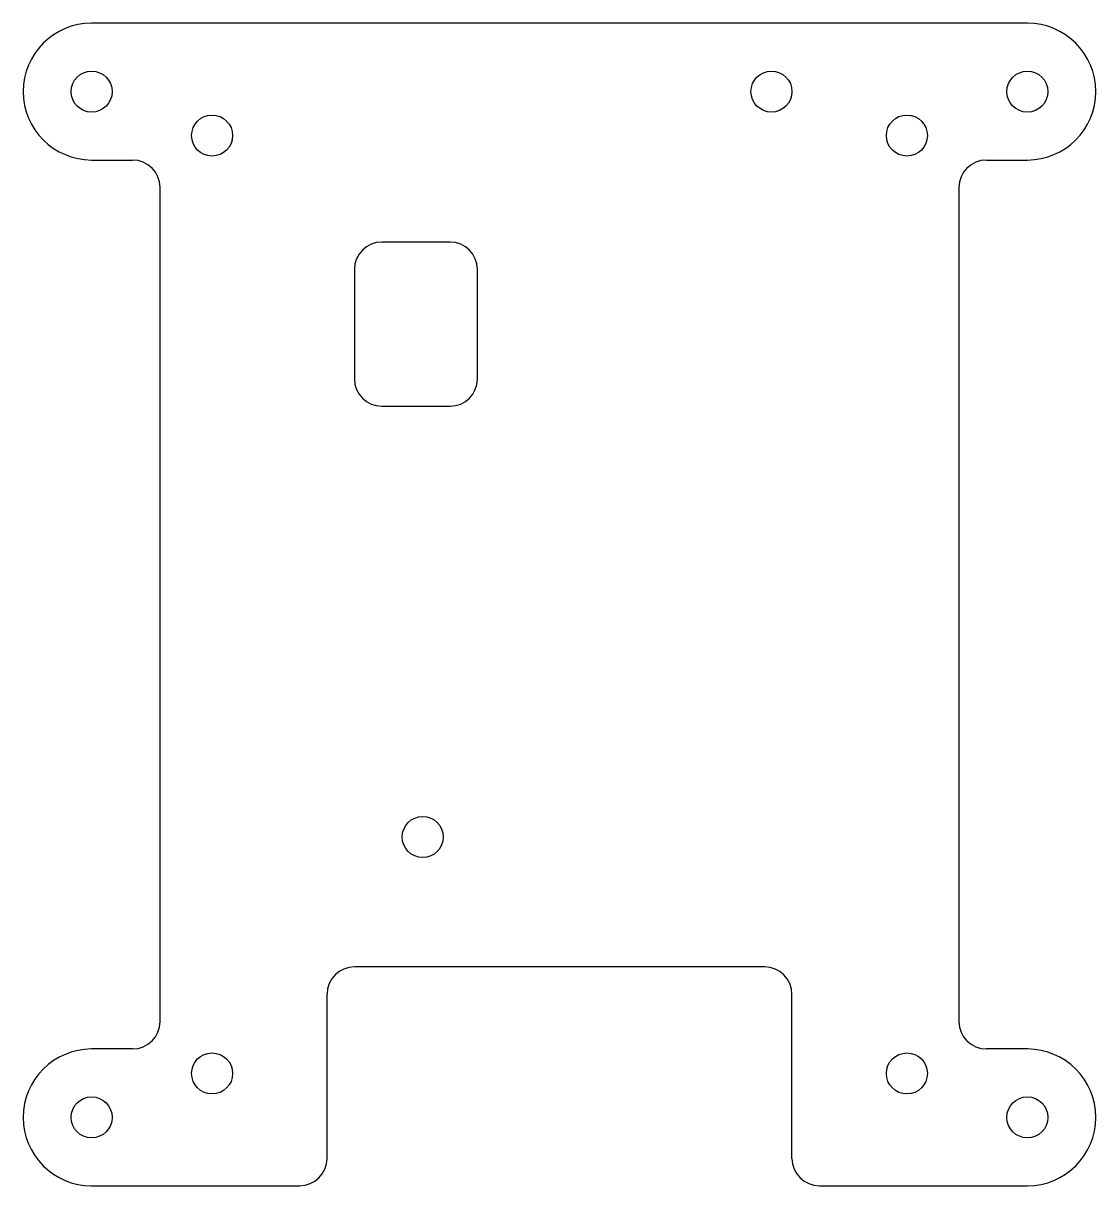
# Model space of a CAD drawing. Extents: x -39.2 to 39.2, y -42.5 to 42.5.
import ezdxf

# ---------------------------------------------------------------- set-up
doc = ezdxf.new("R2010")
doc.units = 0
doc.header["$LTSCALE"] = 19.36
doc.layers.get('0').update_dxf_attribs({"linetype": 'CONTINUOUS'})
doc.layers.add('02___PRT_ALL_AXES', color=7, linetype='CONTINUOUS')

msp = doc.modelspace()

# ---------------------------------------------------------------- linework, layer by layer
at = {"color": 7, "linetype": 'CONTINUOUS'}
for p, q in [((-34.21, 32.5), (-31.21, 32.5)), ((31.21, 32.5), (34.21, 32.5)), ((-29.21, -30.5), (-29.21, 30.5)), ((29.21, 30.5), (29.21, -30.5)), ((-8, 26.5), (-13, 26.5)), ((-15, 24.5), (-15, 16.5)), ((-6, 16.5), (-6, 24.5)), ((-13, 14.5), (-8, 14.5)), ((15, -26.5), (-15, -26.5)), ((-17, -40.5), (-17, -28.5)), ((17, -40.5), (17, -28.5)), ((-31.21, -32.5), (-34.21, -32.5)), ((34.21, -32.5), (31.21, -32.5)), ((-34.21, -42.5), (-19, -42.5)), ((19, -42.5), (34.21, -42.5))]:
    msp.add_line(p, q, dxfattribs=at)
for centre, start, end in [((-31.21, 30.5), 0, 90), ((31.21, 30.5), 90, 180), ((-13, 24.5), 90, 180), ((-8, 24.5), 0, 90), ((-13, 16.5), 180, 270), ((-8, 16.5), 270, 360), ((-15, -28.5), 90, 180), ((15, -28.5), 0, 90), ((-31.21, -30.5), 270, 360), ((31.21, -30.5), 180, 270), ((-19, -40.5), 270, 360), ((19, -40.5), 180, 270)]:
    msp.add_arc(centre, 2, start, end, dxfattribs=at)
at = {"layer": '02___PRT_ALL_AXES', "color": 7, "linetype": 'CONTINUOUS'}
msp.add_line((34.21, 42.5), (-34.21, 42.5), dxfattribs=at)
for centre in [(-34.21, 37.5), (15.5, 37.5), (34.21, 37.5), (-25.4, 34.29), (25.4, 34.29), (-10, -17), (-25.4, -34.29), (25.4, -34.29), (-34.21, -37.5), (34.21, -37.5)]:
    msp.add_circle(centre, 1.5, dxfattribs=at)
for centre, start, end in [((-34.21, 37.5), 90, 270), ((34.21, 37.5), 270, 90), ((-34.21, -37.5), 90, 270), ((34.21, -37.5), 270, 90)]:
    msp.add_arc(centre, 5, start, end, dxfattribs=at)

doc.saveas('drawing.dxf')
